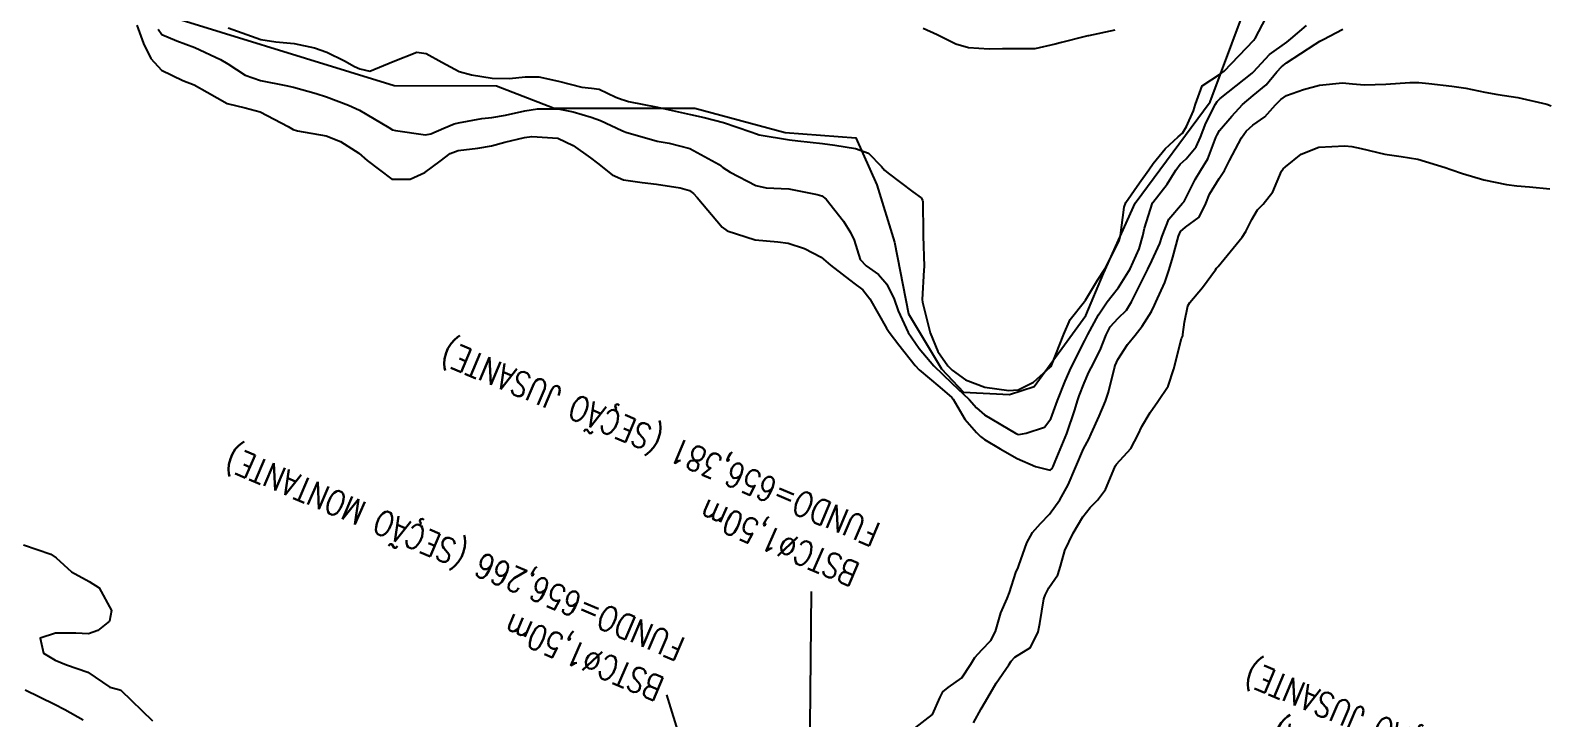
# Model space of a CAD drawing. Header units: metres. Extents: x 292545 to 299085, y 7450245 to 7463078.
# Drawn here: x 296297.8 to 296389.5, y 7461652.4 to 7461694 of the extents above; entities that cross this region are included whole.
import ezdxf

# ---------------------------------------------------------------- set-up
doc = ezdxf.new("R2010")
doc.units = ezdxf.units.M
doc.linetypes.add('CONTINUO', pattern=[0])
for name, color, linetype in [('Curvas de Nivel 1m', 11, 'Continuous'), ('Curvas de Nivel 5m', 15, 'Continuous'), ('Hidrografia', 140, 'Continuous'), ('TEXTO', 45, 'Continuous'), ('Vias Primárias', 230, 'Continuous')]:
    doc.layers.add(name, color=color, linetype=linetype)
doc.styles.add('ROMANS', font='romans', dxfattribs={"height": 0.2})

msp = doc.modelspace()

# ---------------------------------------------------------------- linework, layer by layer
at = {"layer": 'Curvas de Nivel 1m', "flags": 128}
for points, elevation in [([(296304.193, 7461694.263), (296304.59, 7461693.154), (296305.033, 7461692.25), (296305.672, 7461691.544), (296306.968, 7461690.922), (296307.66, 7461690.669), (296308.431, 7461690.212), (296309.646, 7461689.539), (296310.73, 7461689.27), (296311.642, 7461689.043), (296313.327, 7461688.153), (296313.63, 7461687.959), (296313.896, 7461687.881), (296315.625, 7461687.59), (296316.501, 7461687.236), (296317.61, 7461686.539), (296318.113, 7461686.095), (296319.592, 7461684.969), (296320.697, 7461684.964), (296321.596, 7461685.359), (296322.511, 7461686.046), (296323.121, 7461686.524), (296323.613, 7461686.695), (296324.802, 7461686.831), (296325.617, 7461686.971), (296326.426, 7461687.192), (296327.625, 7461687.477), (296328.062, 7461687.54), (296329.625, 7461687.433), (296330.564, 7461687.005), (296331.608, 7461686.261), (296332.038, 7461685.933), (296332.909, 7461685.233), (296333.593, 7461684.926), (296334.724, 7461684.766), (296335.591, 7461684.671), (296337.021, 7461684.443), (296337.587, 7461684.277), (296337.824, 7461684.105), (296338.052, 7461683.863), (296339.556, 7461682.064), (296339.86, 7461681.837), (296341.548, 7461681.302), (296342.92, 7461681.173), (296343.546, 7461681.106), (296344.546, 7461680.788), (296345.538, 7461680.25), (296346.116, 7461679.764), (296347.522, 7461678.678), (296348.059, 7461678.283), (296348.496, 7461677.735), (296349.487, 7461675.967), (296349.648, 7461675.718), (296350.231, 7461674.957), (296351.222, 7461673.702), (296351.459, 7461673.453), (296352.719, 7461672.412), (296353.435, 7461671.786), (296353.52, 7461671.679), (296354.223, 7461670.47), (296354.93, 7461669.657), (296355.173, 7461669.416), (296355.409, 7461669.252), (296356.358, 7461668.686), (296357.398, 7461668.091), (296358.493, 7461667.619), (296359.389, 7461667.38), (296359.514, 7461667.485), (296359.572, 7461667.607), (296359.694, 7461667.904), (296360.392, 7461669.595), (296360.867, 7461671.028), (296361.041, 7461671.586), (296361.143, 7461671.879), (296361.449, 7461672.65), (296361.727, 7461673.309), (296361.862, 7461673.576), (296362.402, 7461674.642), (296362.779, 7461675.567), (296363.017, 7461676.038), (296363.498, 7461676.577), (296363.999, 7461677.062), (296364.309, 7461677.548), (296365.036, 7461679.046), (296365.293, 7461679.534), (296365.538, 7461680.028), (296366.003, 7461681.071), (296366.144, 7461681.524), (296366.547, 7461682.542), (296367.384, 7461683.512), (296367.478, 7461683.617), (296367.586, 7461683.811), (296368.147, 7461684.955), (296368.495, 7461685.501), (296368.915, 7461686.192), (296369.405, 7461687.492), (296369.469, 7461687.648), (296369.629, 7461687.902), (296370.356, 7461688.766), (296371.008, 7461689.47), (296371.659, 7461690.022), (296372.443, 7461690.674), (296373.094, 7461691.446), (296373.366, 7461691.753), (296373.678, 7461691.988), (296375.397, 7461693.122), (296375.692, 7461693.311), (296375.885, 7461693.408), (296377.073, 7461694.025)], 657), ([(296305.482, 7461694.024), (296305.698, 7461693.711), (296306.6, 7461693.325), (296307.69, 7461692.915), (296309.242, 7461692.204), (296309.679, 7461691.93), (296310.733, 7461691.253), (296311.661, 7461690.932), (296313.194, 7461690.618), (296313.657, 7461690.519), (296315.031, 7461690.136), (296315.651, 7461689.931), (296316.973, 7461689.437), (296317.643, 7461689.124), (296319.41, 7461688.082), (296319.631, 7461687.953), (296319.812, 7461687.896), (296321.627, 7461687.64), (296321.963, 7461687.711), (296322.751, 7461688.039), (296323.369, 7461688.299), (296323.636, 7461688.374), (296325.031, 7461688.624), (296325.64, 7461688.701), (296326.477, 7461688.833), (296327.644, 7461689.098), (296328.403, 7461689.215), (296329.645, 7461689.214), (296330.566, 7461689.028), (296331.641, 7461688.712), (296332.218, 7461688.51), (296333.496, 7461687.912), (296333.632, 7461687.843), (296333.733, 7461687.807), (296335.624, 7461687.263), (296336.367, 7461687.138), (296337.617, 7461686.811), (296339.387, 7461685.843), (296339.508, 7461685.747), (296339.601, 7461685.672), (296340.045, 7461685.389), (296341.59, 7461684.574), (296342.23, 7461684.451), (296343.589, 7461684.392), (296345.308, 7461684.05), (296345.585, 7461683.951), (296345.842, 7461683.767), (296346.893, 7461682.426), (296347.322, 7461681.752), (296347.548, 7461681.273), (296347.91, 7461680.118), (296348.261, 7461679.739), (296349.008, 7461679.208), (296349.522, 7461678.623), (296349.951, 7461677.716), (296350.205, 7461677.01), (296350.811, 7461675.707), (296351.473, 7461674.741), (296352.351, 7461673.691), (296353.447, 7461672.635), (296354.48, 7461671.664), (296354.93, 7461671.16), (296355.424, 7461670.734), (296357.286, 7461669.631), (296357.412, 7461669.563), (296357.501, 7461669.54), (296357.944, 7461669.625), (296359.037, 7461669.994), (296359.422, 7461670.485), (296359.838, 7461671.604), (296360.282, 7461672.766), (296360.645, 7461673.592), (296361.479, 7461675.228), (296361.601, 7461675.46), (296361.66, 7461675.578), (296362.299, 7461676.774), (296362.838, 7461677.567), (296363.135, 7461677.945), (296363.522, 7461678.427), (296364.23, 7461679.55), (296364.768, 7461680.765), (296364.982, 7461681.539), (296365.088, 7461682.009), (296365.571, 7461683.53), (296365.583, 7461683.553), (296366.448, 7461684.668), (296366.982, 7461685.516), (296367.25, 7461685.87), (296367.61, 7461686.202), (296368.207, 7461686.914), (296368.467, 7461687.502), (296368.792, 7461688.342), (296369.372, 7461689.493), (296369.481, 7461689.666), (296369.656, 7461689.833), (296371.588, 7461691.377), (296371.673, 7461691.444), (296372.638, 7461692.496), (296373.691, 7461693.246), (296373.934, 7461693.436), (296374.876, 7461694.252)], 656), ([(296351.204, 7461651.813), (296352.276, 7461652.626), (296352.744, 7461653.685), (296352.9, 7461654.011), (296353.229, 7461654.272), (296354.055, 7461654.852), (296354.582, 7461655.667), (296354.833, 7461656.081), (296355.256, 7461656.543), (296355.809, 7461657.107), (296356.074, 7461657.648), (296356.406, 7461658.765), (296356.782, 7461659.638), (296356.926, 7461660.006), (296357.317, 7461661.207), (296357.442, 7461661.508), (296357.492, 7461661.628), (296357.969, 7461662.992), (296358.319, 7461663.62), (296358.799, 7461664.165), (296359.354, 7461664.732), (296359.978, 7461665.601), (296360.466, 7461666.504), (296360.938, 7461667.587), (296361.404, 7461668.67), (296361.716, 7461669.271), (296361.869, 7461669.575), (296362.337, 7461670.658), (296362.729, 7461671.567), (296362.907, 7461672.1), (296363.264, 7461673.562), (296363.311, 7461673.715), (296363.468, 7461674.07), (296364.055, 7461674.976), (296364.518, 7461675.55), (296364.954, 7461676.083), (296365.505, 7461676.979), (296365.687, 7461677.351), (296365.781, 7461677.527), (296366.324, 7461678.723), (296366.581, 7461679.52), (296366.803, 7461680.254), (296367.149, 7461681.514), (296367.269, 7461681.801), (296367.561, 7461682.065), (296368.395, 7461682.677), (296368.795, 7461683.498), (296369.021, 7461684.063), (296369.598, 7461685), (296369.913, 7461685.485), (296370.23, 7461686.101), (296370.946, 7461687.47), (296371.228, 7461687.867), (296371.634, 7461688.225), (296372.354, 7461688.741), (296373.009, 7461689.446), (296373.318, 7461689.782), (296373.659, 7461690.024), (296374.701, 7461690.391), (296375.665, 7461690.653), (296377.051, 7461690.783), (296377.666, 7461690.727), (296378.384, 7461690.664), (296379.666, 7461690.702), (296381.116, 7461690.797), (296381.667, 7461690.796), (296382.262, 7461690.739), (296383.666, 7461690.582), (296384.514, 7461690.462), (296385.662, 7461690.212), (296386.445, 7461690.072), (296387.659, 7461689.906), (296389.406, 7461689.502), (296389.654, 7461689.4)], 658), ([(296354.752, 7461652.12), (296355.216, 7461652.978), (296355.615, 7461653.654), (296356.118, 7461654.533), (296356.893, 7461655.635), (296357.033, 7461655.847), (296357.25, 7461656.103), (296358.2, 7461656.679), (296358.661, 7461657.616), (296358.767, 7461658.127), (296359.009, 7461659.613), (296359.074, 7461659.834), (296359.303, 7461660.29), (296359.846, 7461661.071), (296360.002, 7461661.6), (296360.271, 7461662.535), (296360.771, 7461663.589), (296361.353, 7461664.58), (296361.809, 7461665.125), (296362.24, 7461665.571), (296362.72, 7461666.219), (296363.298, 7461667.561), (296363.322, 7461667.633), (296363.395, 7461667.759), (296364.251, 7461668.705), (296364.695, 7461669.547), (296364.933, 7461670.029), (296365.426, 7461670.867), (296365.899, 7461671.533), (296366.51, 7461672.461), (296366.866, 7461673.519), (296367.314, 7461675.345), (296367.394, 7461675.511), (296367.412, 7461675.583), (296367.495, 7461676.336), (296367.701, 7461677.318), (296367.824, 7461677.507), (296368.598, 7461678.418), (296369.369, 7461679.492), (296369.443, 7461679.582), (296369.535, 7461679.69), (296370.979, 7461681.469), (296371.208, 7461681.815), (296371.569, 7461682.534), (296371.92, 7461683.115), (296372.249, 7461683.453), (296372.84, 7461684.198), (296373.356, 7461685.442), (296373.459, 7461685.587), (296373.606, 7461685.721), (296374.562, 7461686.482), (296375.618, 7461686.899), (296377.197, 7461686.974), (296377.618, 7461686.93), (296378.189, 7461686.812), (296379.614, 7461686.473), (296380.598, 7461686.341), (296381.611, 7461686.177), (296383.253, 7461685.677), (296383.605, 7461685.555), (296384.297, 7461685.313), (296385.599, 7461684.917), (296386.961, 7461684.644), (296387.592, 7461684.556), (296388.355, 7461684.499), (296389.59, 7461684.374)], 659), ([(296297.328, 7461662.879), (296298.993, 7461662.323), (296299.321, 7461662.099), (296300.247, 7461661.241), (296301.307, 7461660.672), (296301.911, 7461660.284), (296302.653, 7461658.906), (296302.532, 7461658.277), (296301.838, 7461657.714), (296301.265, 7461657.505), (296300.506, 7461657.542), (296299.265, 7461657.541), (296298.343, 7461657.248), (296298.542, 7461656.327), (296299.247, 7461655.923), (296299.928, 7461655.624), (296301.236, 7461655.179), (296302.551, 7461654.277), (296303.1, 7461654.15), (296303.221, 7461654.092), (296305.127, 7461652.251)], 658), ([(296297.441, 7461654.127), (296299.212, 7461653.26), (296299.838, 7461652.939), (296300.954, 7461652.302)], 659)]:
    msp.add_lwpolyline(points, dxfattribs=dict(at, elevation=elevation))
at = {"layer": 'Curvas de Nivel 5m', "elevation": 655, "flags": 128}
for points in [[(296309.702, 7461694.109), (296311.126, 7461693.607), (296311.691, 7461693.408), (296312.58, 7461693.27), (296313.688, 7461693.158), (296314.933, 7461692.889), (296315.68, 7461692.63), (296316.742, 7461692.114), (296317.346, 7461691.781), (296317.668, 7461691.626), (296318.264, 7461691.497), (296319.673, 7461692.08), (296321.105, 7461692.635), (296321.68, 7461692.548), (296322.611, 7461692.041), (296323.667, 7461691.475), (296324.41, 7461691.278), (296325.664, 7461691.076), (296326.713, 7461691.044), (296327.665, 7461691.155), (296328.488, 7461691.149), (296329.662, 7461690.892), (296331.072, 7461690.532), (296331.658, 7461690.472), (296332.129, 7461690.404), (296333.134, 7461689.918), (296333.515, 7461689.775), (296333.651, 7461689.732), (296333.903, 7461689.655), (296335.647, 7461689.306), (296336.375, 7461689.154), (296337.643, 7461688.864), (296338.473, 7461688.689), (296339.638, 7461688.382), (296341.285, 7461687.823), (296341.631, 7461687.696), (296341.797, 7461687.651), (296343.626, 7461687.345), (296344.138, 7461687.272), (296345.623, 7461687.113), (296346.371, 7461687.014), (296347.614, 7461686.815), (296348.408, 7461686.535), (296349.191, 7461685.726), (296349.381, 7461685.503), (296349.599, 7461685.319), (296351.085, 7461684.208), (296351.584, 7461683.84), (296351.674, 7461683.699), (296351.69, 7461683.59), (296351.713, 7461681.698), (296351.714, 7461681.536), (296351.766, 7461679.698), (296351.757, 7461679.471), (296351.644, 7461677.699), (296351.663, 7461677.547), (296352.127, 7461675.694), (296352.601, 7461674.56), (296353.205, 7461673.683), (296353.459, 7461673.425), (296354.275, 7461672.844), (296355.444, 7461672.398), (296356.878, 7461672.199), (296357.442, 7461672.24), (296358.372, 7461672.698), (296359.387, 7461673.611), (296359.422, 7461673.652), (296359.464, 7461673.718), (296360.218, 7461675.599), (296360.595, 7461676.495), (296361.454, 7461677.581), (296361.514, 7461677.662), (296362.243, 7461678.856), (296362.713, 7461679.568), (296362.982, 7461680.122), (296363.55, 7461681.236), (296363.635, 7461681.559), (296363.851, 7461683.283), (296363.953, 7461683.554), (296364.79, 7461684.737), (296365.356, 7461685.534), (296365.607, 7461685.905), (296366.335, 7461686.804), (296367.123, 7461687.515), (296367.39, 7461687.749), (296367.632, 7461688.141), (296368.054, 7461689.099), (296368.163, 7461689.505), (296368.569, 7461690.596), (296369.671, 7461691.333), (296369.909, 7461691.486), (296371.692, 7461693.37), (296371.739, 7461693.413), (296371.776, 7461693.459), (296372.437, 7461694.728)], [(296363.297, 7461693.974), (296361.703, 7461693.622), (296361.668, 7461693.615), (296361.507, 7461693.582), (296360.065, 7461693.229), (296359.696, 7461693.122), (296358.464, 7461692.846), (296357.691, 7461692.835), (296356.5, 7461692.833), (296355.69, 7461692.814), (296354.452, 7461692.908), (296353.694, 7461693.119), (296352.564, 7461693.691), (296351.706, 7461694.057)]]:
    msp.add_lwpolyline(points, dxfattribs=at)
at = {"layer": 'Hidrografia'}
msp.add_lwpolyline([(296303.922, 7461695.505), (296319.734, 7461690.618), (296325.926, 7461690.609), (296329.401, 7461689.264), (296337.91, 7461689.264), (296343.369, 7461687.776), (296347.633, 7461687.463), (296348.909, 7461684.63), (296349.973, 7461681.16), (296350.823, 7461676.841), (296352.809, 7461673.512), (296354.156, 7461672.096), (296356.921, 7461671.954), (296358.41, 7461672.45), (296361.546, 7461676.725), (296362.61, 7461679.275), (296364.524, 7461683.524), (296369.064, 7461689.644), (296370.979, 7461694.814)], dxfattribs=at)
at = {"layer": 'TEXTO', "linetype": 'CONTINUO'}
for points in [[(296344.938, 7461660.062, 0), (296344.779, 7461643.848, 0)], [(296336.195, 7461653.828, 0), (296341.398, 7461636.978, 0)]]:
    msp.add_polyline3d(points, dxfattribs=at)
at = {"layer": 'Vias Primárias'}
for points in [[(296211.683, 7461646.797), (296258.11, 7461626.877), (296291.299, 7461614.233), (296330.84, 7461599.436), (296368.634, 7461585.448, -0.028434), (296390.594, 7461575.869, 0.000017), (296427.552, 7461557.182, 0.000726)], [(296424.649, 7461551.441, -0.000017), (296387.691, 7461570.128, 0.028434), (296366.401, 7461579.415), (296328.596, 7461593.407), (296289.026, 7461608.215), (296255.696, 7461620.913), (296209.136, 7461640.89)]]:
    msp.add_lwpolyline(points, format="xyb", dxfattribs=at)

# ---------------------------------------------------------------- texts
at = {"layer": 'TEXTO', "style": 'ROMANS', "width": 0.8}
for s, p in [('FUNDO=656,381 (SEÇÃO JUSANTE)', (296349.214, 7461664.128)), ('FUNDO=656,266 (SEÇÃO MONTANTE)', (296337.409, 7461657.21)), ('BSTCØ1,50m', (296347.977, 7461661.7)), ('BSTCØ1,50m', (296336.172, 7461654.783)), ('FUNDO=656,837 (SEÇÃO JUSANTE)', (296397.786, 7461644.756)), ('DETALHE GALERIA (S/ESCALA)', (296395.366, 7461642.927))]:
    msp.add_text(s, height=1.5, rotation=156.9657, dxfattribs=at).set_placement(p)

doc.saveas('drawing.dxf')
